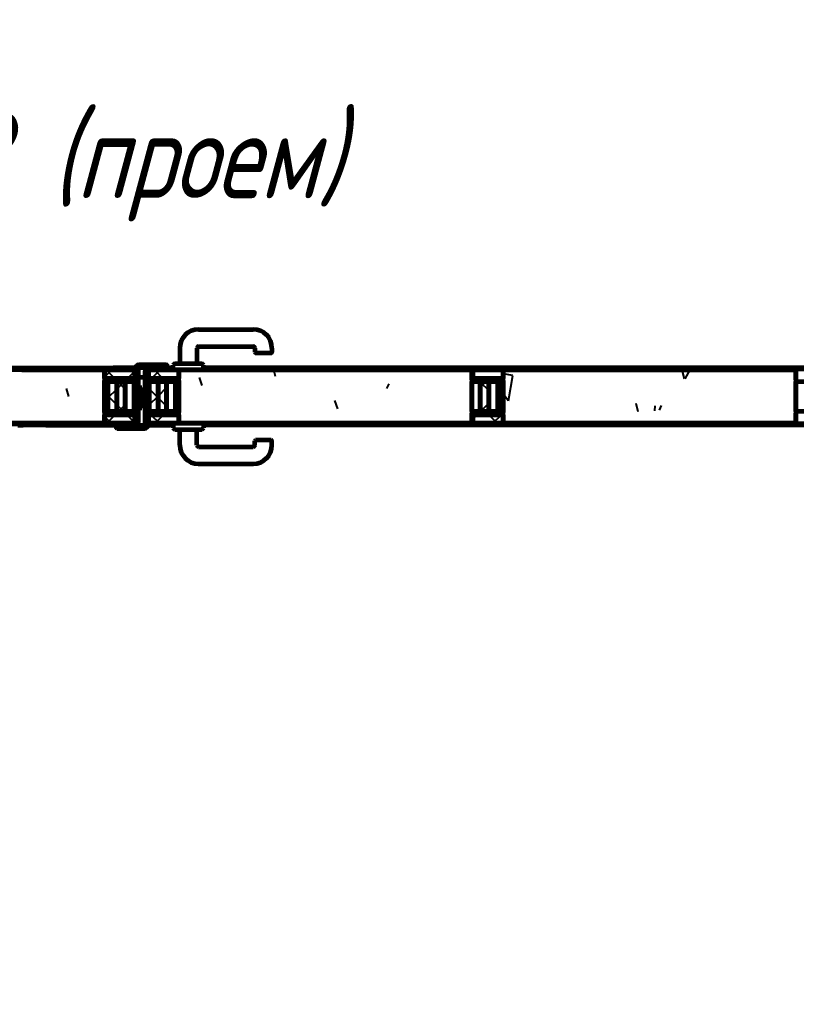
# Model space of a CAD drawing. Header units: millimetres. Extents: x -68 to 2520, y 0 to 297.
# Drawn here: x 1391.3 to 1436.8, y 0 to 58.2 of the extents above; entities that cross this region are included whole.
import ezdxf

# ---------------------------------------------------------------- set-up
doc = ezdxf.new("R2010")
doc.units = ezdxf.units.MM
doc.linetypes.add('K5LT_BASIC', pattern=[0])
doc.linetypes.add('K5LT_THIN', pattern=[0])
doc.layers.add('Системный слой', color=7, linetype='Continuous')
doc.styles.add('KDIMTEXTSTYLE', font='GOST_AU.SHX', dxfattribs={"width": 0.96, "oblique": 15, "height": 5})
doc.dimstyles.new('KDIMSTYLE (0.04)', dxfattribs={"dimtxt": 5, "dimasz": 1, "dimexe": 2, "dimexo": 0, "dimgap": 1, "dimtad": 1, "dimlfac": 25, "dimtxsty": 'KDIMTEXTSTYLE', "dimsah": 1, "dimcen": 0, "dimdle": 1, "dimadec": 0, "dimazin": 0, "dimtfac": 0.667, "dimtmove": 0, "dimatfit": 3, "dimfxl": 1, "dimtvp": 1, "dimtolj": 1, "dimtzin": 0, "dimarcsym": 0})
doc.dimstyles.new('KDIMSTYLE (0.50)', dxfattribs={"dimtxt": 5, "dimasz": 1, "dimexe": 2, "dimexo": 0, "dimgap": 1, "dimtad": 1, "dimlfac": 2, "dimtxsty": 'KDIMTEXTSTYLE', "dimsah": 1, "dimcen": 0, "dimdle": 1, "dimadec": 0, "dimazin": 0, "dimtfac": 0.667, "dimtmove": 0, "dimatfit": 3, "dimfxl": 1, "dimtvp": 1, "dimtolj": 1, "dimtzin": 0, "dimarcsym": 0})
pattern_1 = [(135, (0, 0), (-2.1213203, -2.1213203), [])]
pattern_2 = [(45, (0, 0), (-2.1213203, 2.1213203), [])]
pattern_3 = [(45, (0, 0), (-0.7071068, 0.7071068), []), (135, (0, 0), (-0.7071068, -0.7071068), [])]
pattern_4 = [(40, (7.66, 6.428), (-20.5692, 24.5134), [2, -30]), (130, (9.193, 7.713), (-24.5134, -20.5692), [2, -30]), (85, (7.66, 6.428), (-20.56883, 24.51297), [2.828, -42.426]), (60, (9.193, 7.713), (-27.7128, 16), [2, -30]), (150, (10.192, 9.445), (-16, -27.7128), [2, -30]), (105, (9.193, 7.713), (-27.7123, 15.9997), [2.828, -42.426]), (80, (16.853, 14.141), (-26.0974, 4.6017), [1.5, -25]), (170, (17.114, 15.618), (-4.6017, -26.0974), [1.5, -25]), (125, (16.853, 14.141), (-26.09695, 4.6016), [2.121, -35.355]), (100, (-18.796, -15.771), (-15.75692, -2.77837), [1, -15]), (190, (-18.97, -14.787), (2.77837, -15.75692), [1, -15]), (145, (-18.796, -15.771), (-15.75733, -2.77844), [1.414, -21.213]), (70, (1.233, 14.088), (-15.03508, 5.47232), [1, -15]), (160, (1.575, 15.028), (-5.47232, -15.03508), [1, -15]), (115, (1.233, 14.088), (-15.03547, 5.47246), [1.414, -21.213]), (85, (0, 0), (-9.35186, 7.84492), [0.3, -10]), (65, (0, 0), (-2.418448, 6.64463), [0.3, -10]), (105, (0, 0), (-6.193075, 7.658056), [0.5, -12]), (110, (0, 0), (-7.94593, 1.36463), [0.5, -7])]

# ---------------------------------------------------------------- blocks, each defined once
blk = doc.blocks.new('KDIMARROW_01')
at = {"layer": 'Системный слой'}
blk.add_hatch(color=0, dxfattribs=at).paths.add_polyline_path([(0, 0), (-5, 0.658), (-4.5, 0), (-5, -0.658)])
at = {"layer": 'Системный слой', "color": 0, "linetype": 'K5LT_THIN', "lineweight": 18}
for p, q in [((-4.5, 0), (-5, 0.658)), ((-5, 0.658), (0, 0)), ((0, 0), (-5, -0.658)), ((-5, -0.658), (-4.5, 0)), ((0, 0), (-1, 0))]:
    blk.add_line(p, q, dxfattribs=at)

msp = doc.modelspace()

# ---------------------------------------------------------------- hatches: boundary and pattern name
at = {"layer": 'Системный слой'}
h = msp.add_hatch(dxfattribs=at)
h.set_pattern_fill('Металл', angle=45, style=0, pattern_type=0)
h.set_pattern_definition(pattern_2)
h.paths.add_polyline_path([(1398.17461, 37.67981), (1398.17461, 34.55981), (1398.15118, 34.50324), (1398.09461, 34.47981), (1396.77461, 34.47981), (1396.77461, 34.39981), (1398.09461, 34.39981), (1398.18953, 34.43101), (1398.24744, 34.51244), (1398.25461, 34.55981), (1398.25461, 37.67981), (1398.27804, 37.73638), (1398.33461, 37.75981), (1399.88461, 37.75981), (1399.9522, 37.79039), (1399.97387, 37.86135), (1399.93488, 37.92446), (1399.88461, 37.93981), (1398.27088, 37.93981), (1398.17596, 37.90861), (1398.15774, 37.89295), (1398.04805, 37.78326), (1397.99149, 37.75983), (1396.77447, 37.75983), (1396.77447, 37.67983), (1397.99149, 37.67983), (1398.08641, 37.71103), (1398.10462, 37.72669), (1398.21431, 37.83638), (1398.27088, 37.85981), (1399.88461, 37.85981), (1399.89168, 37.85688), (1399.89461, 37.84981), (1399.89168, 37.84274), (1399.88461, 37.83981), (1398.33461, 37.83981), (1398.23968, 37.80861), (1398.18178, 37.72718)])
h = msp.add_hatch(dxfattribs=at)
h.set_pattern_fill('Песок', angle=40, style=0, pattern_type=0)
h.set_pattern_definition(pattern_4)
h.paths.add_polyline_path([(1379.15461, 34.51981), (1391.43461, 34.51981), (1396.27461, 34.51981), (1396.27461, 35.13981), (1396.27461, 37.01981), (1396.27461, 37.13981), (1396.27461, 37.63981), (1379.15461, 37.63981), (1379.12632, 37.6281), (1379.11461, 37.59981), (1379.11461, 36.95981), (1379.11461, 35.19981), (1379.11461, 35.09981), (1379.11461, 34.55981), (1379.12632, 34.53153)])
h = msp.add_hatch(dxfattribs=at)
h.set_pattern_fill('Металл', angle=135, style=0, pattern_type=0)
h.set_pattern_definition(pattern_1)
h.paths.add_polyline_path([(1391.43461, 37.63981), (1398.03461, 37.63981), (1398.06289, 37.6281), (1398.07461, 37.59981), (1398.07461, 37.13981), (1398.06289, 37.11153), (1398.03461, 37.09981), (1397.27461, 37.09981), (1397.27461, 37.07981), (1398.03461, 37.07981), (1398.07703, 37.09739), (1398.09461, 37.13981), (1398.09461, 37.59981), (1398.07703, 37.64224), (1398.03461, 37.65981), (1391.43461, 37.65981)])
h = msp.add_hatch(dxfattribs=at)
h.set_pattern_fill('Неметалл', angle=45, style=0, pattern_type=0)
h.set_pattern_definition(pattern_3)
h.paths.add_polyline_path([(1396.27461, 37.13981), (1398.03461, 37.13981), (1398.03461, 37.63981), (1396.27461, 37.63981)])
h = msp.add_hatch(dxfattribs=at)
h.set_pattern_fill('Металл', angle=135, style=0, pattern_type=0)
h.set_pattern_definition(pattern_1)
h.paths.add_polyline_path([(1400.13475, 34.3998), (1400.13475, 34.4798), (1398.91773, 34.4798), (1398.82281, 34.4486), (1398.80459, 34.43293), (1398.6949, 34.32324), (1398.63833, 34.29981), (1397.02461, 34.29981), (1397.01754, 34.30274), (1397.01461, 34.30981), (1397.01754, 34.31688), (1397.02461, 34.31981), (1398.57461, 34.31981), (1398.66953, 34.35101), (1398.72744, 34.43244), (1398.73461, 34.47981), (1398.73461, 37.59981), (1398.75804, 37.65638), (1398.81461, 37.67981), (1400.13461, 37.67981), (1400.13461, 37.75981), (1398.81461, 37.75981), (1398.71968, 37.72861), (1398.66178, 37.64718), (1398.65461, 37.59981), (1398.65461, 34.47981), (1398.63118, 34.42324), (1398.57461, 34.39981), (1397.02461, 34.39981), (1396.95701, 34.36923), (1396.93535, 34.29828), (1396.97434, 34.23516), (1397.02461, 34.21981), (1398.63833, 34.21981), (1398.73326, 34.25101), (1398.75147, 34.26668), (1398.86116, 34.37637), (1398.91773, 34.3998)])
h = msp.add_hatch(dxfattribs=at)
h.set_pattern_fill('Металл', angle=135, style=0, pattern_type=0)
h.set_pattern_definition(pattern_1)
h.paths.add_polyline_path([(1399.63461, 37.07981), (1399.63461, 37.09981), (1398.87461, 37.09981), (1398.84632, 37.11153), (1398.83461, 37.13981), (1398.83461, 37.59981), (1398.84632, 37.6281), (1398.87461, 37.63981), (1417.75461, 37.63981), (1417.78289, 37.6281), (1417.79461, 37.59981), (1417.79461, 37.05981), (1417.81218, 37.01739), (1417.85461, 36.99981), (1419.27461, 36.99981), (1419.36953, 36.96861), (1419.42744, 36.88718), (1419.43461, 36.83981), (1419.43461, 36.51981), (1419.45461, 36.51981), (1419.45461, 36.83981), (1419.42332, 36.94123), (1419.34033, 37.00739), (1419.27461, 37.01981), (1417.85461, 37.01981), (1417.82632, 37.03153), (1417.81461, 37.05981), (1417.81461, 37.59981), (1417.79703, 37.64224), (1417.75461, 37.65981), (1398.87461, 37.65981), (1398.83218, 37.64224), (1398.81461, 37.59981), (1398.81461, 37.13981), (1398.83218, 37.09739), (1398.87461, 37.07981)])
h = msp.add_hatch(dxfattribs=at)
h.set_pattern_fill('Неметалл', angle=45, style=0, pattern_type=0)
h.set_pattern_definition(pattern_3)
h.paths.add_polyline_path([(1398.87461, 37.13981), (1400.63461, 37.13981), (1400.63461, 37.63981), (1398.87461, 37.63981)])
h = msp.add_hatch(dxfattribs=at)
h.set_pattern_fill('Песок', angle=40, style=0, pattern_type=0)
h.set_pattern_definition(pattern_4)
h.paths.add_polyline_path([(1417.79461, 34.51981), (1417.79461, 37.63981), (1400.63461, 37.63981), (1400.63461, 34.51981)])
h = msp.add_hatch(dxfattribs=at)
h.set_pattern_fill('Металл', angle=45, style=0, pattern_type=0)
h.set_pattern_definition(pattern_2)
h.paths.add_polyline_path([(1418.63461, 37.07981), (1418.63461, 37.09981), (1417.87461, 37.09981), (1417.84632, 37.11153), (1417.83461, 37.13981), (1417.83461, 37.59981), (1417.84632, 37.6281), (1417.87461, 37.63981), (1436.75461, 37.63981), (1436.78289, 37.6281), (1436.79461, 37.59981), (1436.79461, 37.05981), (1436.81218, 37.01739), (1436.85461, 36.99981), (1438.27461, 36.99981), (1438.36953, 36.96861), (1438.42744, 36.88718), (1438.43461, 36.83981), (1438.43461, 36.51981), (1438.45461, 36.51981), (1438.45461, 36.83981), (1438.42332, 36.94123), (1438.34033, 37.00739), (1438.27461, 37.01981), (1436.85461, 37.01981), (1436.82632, 37.03153), (1436.81461, 37.05981), (1436.81461, 37.59981), (1436.79703, 37.64224), (1436.75461, 37.65981), (1417.87461, 37.65981), (1417.83218, 37.64224), (1417.81461, 37.59981), (1417.81461, 37.13981), (1417.83218, 37.09739), (1417.87461, 37.07981)])
h = msp.add_hatch(dxfattribs=at)
h.set_pattern_fill('Песок', angle=40, style=0, pattern_type=0)
h.set_pattern_definition(pattern_4)
h.paths.add_polyline_path([(1436.79461, 34.51981), (1436.79461, 37.63981), (1419.63461, 37.63981), (1419.63461, 34.51981)])
h = msp.add_hatch(dxfattribs=at)
h.set_pattern_fill('Неметалл', angle=45, style=0, pattern_type=0)
h.set_pattern_definition(pattern_3)
h.paths.add_polyline_path([(1396.49461, 36.95981), (1396.49461, 35.19981), (1396.99461, 35.19981), (1396.99461, 36.95981)])
h = msp.add_hatch(dxfattribs=at)
h.set_pattern_fill('Неметалл', angle=45, style=0, pattern_type=0)
h.set_pattern_definition(pattern_3)
h.paths.add_polyline_path([(1396.99461, 36.95981), (1396.99461, 35.19981), (1397.49461, 35.19981), (1397.49461, 36.95981)])
h = msp.add_hatch(dxfattribs=at)
h.set_pattern_fill('Металл', angle=45, style=0, pattern_type=0)
h.set_pattern_definition(pattern_2)
h.paths.add_polyline_path([(1398.93461, 35.15981), (1400.41461, 35.15981), (1400.41461, 35.19981), (1398.93461, 35.19981), (1398.87804, 35.22324), (1398.85461, 35.27981), (1398.85461, 36.87981), (1398.87804, 36.93638), (1398.93461, 36.95981), (1400.41461, 36.95981), (1400.41461, 36.99981), (1398.93461, 36.99981), (1398.85419, 36.96888), (1398.81523, 36.89203), (1398.81461, 36.87981), (1398.81461, 35.27981), (1398.84554, 35.19939), (1398.92239, 35.16044)])
h = msp.add_hatch(dxfattribs=at)
h.set_pattern_fill('Неметалл', angle=45, style=0, pattern_type=0)
h.set_pattern_definition(pattern_3)
h.paths.add_polyline_path([(1399.41461, 35.19981), (1399.41461, 36.95981), (1398.91461, 36.95981), (1398.91461, 35.19981)])
h = msp.add_hatch(dxfattribs=at)
h.set_pattern_fill('Неметалл', angle=45, style=0, pattern_type=0)
h.set_pattern_definition(pattern_3)
h.paths.add_polyline_path([(1399.91461, 35.19981), (1399.91461, 36.95981), (1399.41461, 36.95981), (1399.41461, 35.19981)])
h = msp.add_hatch(dxfattribs=at)
h.set_pattern_fill('Металл', angle=135, style=0, pattern_type=0)
h.set_pattern_definition(pattern_1)
h.paths.add_polyline_path([(1419.31461, 36.99981), (1417.83461, 36.99981), (1417.83461, 36.95981), (1419.31461, 36.95981), (1419.37118, 36.93638), (1419.39461, 36.87981), (1419.39461, 35.27981), (1419.37118, 35.22324), (1419.31461, 35.19981), (1417.83461, 35.19981), (1417.83461, 35.15981), (1419.31461, 35.15981), (1419.39503, 35.19075), (1419.43398, 35.2676), (1419.43461, 35.27981), (1419.43461, 36.87981), (1419.40367, 36.96023), (1419.32682, 36.99919)])
h = msp.add_hatch(dxfattribs=at)
h.set_pattern_fill('Металл', angle=135, style=0, pattern_type=0)
h.set_pattern_definition(pattern_1)
h.paths.add_polyline_path([(1419.51461, 37.13981), (1417.87461, 37.13981), (1417.87461, 37.09981), (1419.51461, 37.09981), (1419.57118, 37.07638), (1419.59461, 37.01981), (1419.59461, 35.13981), (1419.57118, 35.08324), (1419.51461, 35.05981), (1417.87461, 35.05981), (1417.87461, 35.01981), (1419.51461, 35.01981), (1419.59503, 35.05075), (1419.63398, 35.1276), (1419.63461, 35.13981), (1419.63461, 37.01981), (1419.60367, 37.10023), (1419.52682, 37.13919)])
h = msp.add_hatch(dxfattribs=at)
h.set_pattern_fill('Неметалл', angle=45, style=0, pattern_type=0)
h.set_pattern_definition(pattern_3)
h.paths.add_polyline_path([(1418.79461, 35.19981), (1418.79461, 36.95981), (1418.29461, 36.95981), (1418.29461, 35.19981)])
h = msp.add_hatch(dxfattribs=at)
h.set_pattern_fill('Металл', angle=135, style=0, pattern_type=0)
h.set_pattern_definition(pattern_1)
h.paths.add_polyline_path([(1399.63461, 35.05981), (1399.63461, 35.07981), (1398.87461, 35.07981), (1398.83218, 35.06224), (1398.81461, 35.01981), (1398.81461, 34.55981), (1398.83218, 34.51739), (1398.87461, 34.49981), (1417.75461, 34.49981), (1417.79703, 34.51739), (1417.81461, 34.55981), (1417.81461, 35.09981), (1417.82632, 35.1281), (1417.85461, 35.13981), (1419.27461, 35.13981), (1419.37602, 35.1711), (1419.44218, 35.25409), (1419.45461, 35.31981), (1419.45461, 35.63981), (1419.43461, 35.63981), (1419.43461, 35.31981), (1419.40341, 35.22489), (1419.32198, 35.16699), (1419.27461, 35.15981), (1417.85461, 35.15981), (1417.81218, 35.14224), (1417.79461, 35.09981), (1417.79461, 34.55981), (1417.78289, 34.53153), (1417.75461, 34.51981), (1398.87461, 34.51981), (1398.84632, 34.53153), (1398.83461, 34.55981), (1398.83461, 35.01981), (1398.84632, 35.0481), (1398.87461, 35.05981)])
h = msp.add_hatch(dxfattribs=at)
h.set_pattern_fill('Металл', angle=135, style=0, pattern_type=0)
h.set_pattern_definition(pattern_1)
h.paths.add_polyline_path([(1418.63461, 35.05981), (1418.63461, 35.07981), (1417.87461, 35.07981), (1417.83218, 35.06224), (1417.81461, 35.01981), (1417.81461, 34.55981), (1417.83218, 34.51739), (1417.87461, 34.49981), (1436.75461, 34.49981), (1436.79703, 34.51739), (1436.81461, 34.55981), (1436.81461, 35.09981), (1436.82632, 35.1281), (1436.85461, 35.13981), (1438.27461, 35.13981), (1438.37602, 35.1711), (1438.44218, 35.25409), (1438.45461, 35.31981), (1438.45461, 35.63981), (1438.43461, 35.63981), (1438.43461, 35.31981), (1438.40341, 35.22489), (1438.32198, 35.16699), (1438.27461, 35.15981), (1436.85461, 35.15981), (1436.81218, 35.14224), (1436.79461, 35.09981), (1436.79461, 34.55981), (1436.78289, 34.53153), (1436.75461, 34.51981), (1417.87461, 34.51981), (1417.84632, 34.53153), (1417.83461, 34.55981), (1417.83461, 35.01981), (1417.84632, 35.0481), (1417.87461, 35.05981)])
h = msp.add_hatch(dxfattribs=at)
h.set_pattern_fill('Металл', angle=45, style=0, pattern_type=0)
h.set_pattern_definition(pattern_2)
h.paths.add_polyline_path([(1398.03461, 34.51981), (1391.43461, 34.51981), (1391.43461, 34.49981), (1398.03461, 34.49981), (1398.07703, 34.51739), (1398.09461, 34.55981), (1398.09461, 35.01981), (1398.07703, 35.06224), (1398.03461, 35.07981), (1397.27461, 35.07981), (1397.27461, 35.05981), (1398.03461, 35.05981), (1398.06289, 35.0481), (1398.07461, 35.01981), (1398.07461, 34.55981), (1398.06289, 34.53153)])
h = msp.add_hatch(dxfattribs=at)
h.set_pattern_fill('Неметалл', angle=45, style=0, pattern_type=0)
h.set_pattern_definition(pattern_3)
h.paths.add_polyline_path([(1398.03461, 35.01981), (1396.27461, 35.01981), (1396.27461, 34.51981), (1398.03461, 34.51981)])
h = msp.add_hatch(dxfattribs=at)
h.set_pattern_fill('Неметалл', angle=45, style=0, pattern_type=0)
h.set_pattern_definition(pattern_3)
h.paths.add_polyline_path([(1400.63461, 35.01981), (1398.87461, 35.01981), (1398.87461, 34.51981), (1400.63461, 34.51981)])
h = msp.add_hatch(dxfattribs=at)
h.set_pattern_fill('Неметалл', angle=45, style=0, pattern_type=0)
h.set_pattern_definition(pattern_3)
h.paths.add_polyline_path([(1419.63461, 35.01981), (1417.87461, 35.01981), (1417.87461, 34.51981), (1419.63461, 34.51981)])

# ---------------------------------------------------------------- linework, layer by layer
at = {"layer": 'Системный слой', "color": 5, "linetype": 'K5LT_BASIC', "lineweight": 60, "true_color": 0x0000ff}
for p, q in [((1401.78761, 40.01981), (1404.98761, 40.01981)), ((1401.78761, 39.01981), (1404.98761, 39.01981)), ((1400.68761, 38.91981), (1400.68761, 37.99981)), ((1401.68761, 38.91981), (1401.68761, 37.99981)), ((1405.08761, 38.91981), (1405.08761, 38.67981)), ((1405.12761, 38.63981), (1406.04761, 38.63981)), ((1406.08761, 38.91981), (1406.08761, 38.67981)), ((1398.15774, 37.89295), (1398.04805, 37.78326)), ((1398.21431, 37.83638), (1398.10462, 37.72669)), ((1399.88461, 37.93981), (1398.27088, 37.93981)), ((1399.88461, 37.85981), (1398.27088, 37.85981)), ((1398.33461, 37.83981), (1399.88461, 37.83981)), ((1400.30761, 37.65981), (1400.30761, 37.91981)), ((1401.98761, 37.99981), (1400.38761, 37.99981)), ((1402.06761, 37.65981), (1402.06761, 37.91981)), ((1346.49461, 37.75981), (1396.77447, 37.75983)), ((1379.15461, 37.65981), (1398.03461, 37.65981)), ((1398.03461, 37.63981), (1379.15461, 37.63981)), ((1391.43461, 37.63981), (1396.27461, 37.63981)), ((1392.83475, 37.67983), (1391.61773, 37.67983)), ((1396.27461, 37.63981), (1396.27461, 34.51981)), ((1396.27461, 37.13981), (1396.27461, 37.63981)), ((1396.27461, 37.63981), (1398.03461, 37.63981)), ((1397.99149, 37.75983), (1396.77447, 37.75983)), ((1396.77447, 37.67983), (1396.77447, 37.75983)), ((1397.99149, 37.67983), (1396.77447, 37.67983)), ((1396.77461, 37.67983), (1396.77461, 37.67981)), ((1396.77461, 37.67981), (1398.09461, 37.67981)), ((1398.03461, 37.63981), (1398.03461, 37.13981)), ((1398.07461, 37.13981), (1398.07461, 37.59981)), ((1398.09461, 37.59981), (1398.09461, 37.13981)), ((1398.17461, 34.55981), (1398.17461, 37.67981)), ((1398.25461, 37.67981), (1398.25461, 34.55981)), ((1399.88461, 37.75981), (1398.33461, 37.75981)), ((1398.65461, 34.47981), (1398.65461, 37.59981)), ((1398.73461, 37.59981), (1398.73461, 34.47981)), ((1398.81461, 37.75981), (1400.13461, 37.75981)), ((1400.13461, 37.67981), (1398.81461, 37.67981)), ((1398.81461, 37.13981), (1398.81461, 37.59981)), ((1398.83461, 37.59981), (1398.83461, 37.13981)), ((1398.87461, 37.65981), (1417.75461, 37.65981)), ((1398.87461, 37.13981), (1398.87461, 37.63981)), ((1398.87461, 37.63981), (1400.63461, 37.63981)), ((1417.75461, 37.63981), (1398.87461, 37.63981)), ((1400.13461, 37.75981), (1400.13461, 37.67981)), ((1400.30761, 37.75981), (1400.13461, 37.75981)), ((1400.30761, 37.67981), (1400.13461, 37.67981)), ((1400.63461, 37.63981), (1400.63461, 37.13981)), ((1400.63461, 34.51981), (1400.63461, 37.63981)), ((1400.63461, 37.63981), (1417.79461, 37.63981)), ((1450.41461, 37.75981), (1402.06761, 37.75981)), ((1450.41461, 37.67981), (1402.06761, 37.67981)), ((1417.79461, 37.63981), (1417.79461, 34.51981)), ((1417.79461, 37.05981), (1417.79461, 37.59981)), ((1417.81461, 37.13981), (1417.81461, 37.59981)), ((1417.81461, 37.59981), (1417.81461, 37.05981)), ((1417.83461, 37.59981), (1417.83461, 37.13981)), ((1417.87461, 37.65981), (1436.75461, 37.65981)), ((1436.75461, 37.63981), (1417.87461, 37.63981)), ((1417.87461, 37.13981), (1417.87461, 37.63981)), ((1417.87461, 37.63981), (1419.63461, 37.63981)), ((1419.63461, 34.51981), (1419.63461, 37.63981)), ((1419.63461, 37.63981), (1436.79461, 37.63981)), ((1419.63461, 37.63981), (1419.63461, 37.13981)), ((1436.79461, 37.63981), (1436.79461, 34.51981)), ((1436.79461, 37.05981), (1436.79461, 37.59981)), ((1398.03461, 37.13981), (1396.27461, 37.13981)), ((1396.27461, 35.13981), (1396.27461, 37.01981)), ((1396.31461, 37.01981), (1396.31461, 35.13981)), ((1396.39461, 37.13981), (1398.03461, 37.13981)), ((1398.03461, 37.09981), (1396.39461, 37.09981)), ((1396.49461, 36.95981), (1396.49461, 36.99981)), ((1396.49461, 36.99981), (1397.97461, 36.99981)), ((1397.97461, 36.95981), (1396.49461, 36.95981)), ((1396.49461, 36.95981), (1396.99461, 36.95981)), ((1396.49461, 35.19981), (1396.49461, 36.95981)), ((1396.99461, 36.95981), (1397.49461, 36.95981)), ((1396.99461, 35.19981), (1396.99461, 36.95981)), ((1396.99461, 36.95981), (1396.99461, 35.19981)), ((1397.27461, 37.09981), (1398.03461, 37.09981)), ((1397.27461, 37.07981), (1397.27461, 37.09981)), ((1398.03461, 37.07981), (1397.27461, 37.07981)), ((1397.49461, 36.95981), (1397.99461, 36.95981)), ((1397.49461, 35.19981), (1397.49461, 36.95981)), ((1397.49461, 36.95981), (1397.49461, 35.19981)), ((1397.99461, 36.95981), (1397.99461, 35.19981)), ((1398.03461, 37.13981), (1398.03461, 37.09981)), ((1398.05461, 35.27981), (1398.05461, 36.87981)), ((1398.09461, 36.87981), (1398.09461, 35.27981)), ((1398.65461, 37.19161), (1398.25461, 37.19161)), ((1398.81461, 35.27981), (1398.81461, 36.87981)), ((1398.85461, 36.87981), (1398.85461, 35.27981)), ((1400.63461, 37.13981), (1398.87461, 37.13981)), ((1398.87461, 37.09981), (1398.87461, 37.13981)), ((1398.87461, 37.13981), (1400.51461, 37.13981)), ((1400.51461, 37.09981), (1398.87461, 37.09981)), ((1398.87461, 37.09981), (1399.63461, 37.09981)), ((1399.63461, 37.07981), (1398.87461, 37.07981)), ((1398.91461, 36.95981), (1399.41461, 36.95981)), ((1398.91461, 35.19981), (1398.91461, 36.95981)), ((1398.93461, 36.99981), (1400.41461, 36.99981)), ((1400.41461, 36.95981), (1398.93461, 36.95981)), ((1399.41461, 36.95981), (1399.41461, 35.19981)), ((1399.41461, 36.95981), (1399.91461, 36.95981)), ((1399.41461, 35.19981), (1399.41461, 36.95981)), ((1399.63461, 37.09981), (1399.63461, 37.07981)), ((1399.91461, 36.95981), (1400.41461, 36.95981)), ((1399.91461, 35.19981), (1399.91461, 36.95981)), ((1399.91461, 36.95981), (1399.91461, 35.19981)), ((1400.41461, 36.99981), (1400.41461, 36.95981)), ((1400.41461, 36.95981), (1400.41461, 35.19981)), ((1400.59461, 35.13981), (1400.59461, 37.01981)), ((1400.63461, 37.01981), (1400.63461, 35.13981)), ((1417.79461, 36.95981), (1418.29461, 36.95981)), ((1417.79461, 35.19981), (1417.79461, 36.95981)), ((1417.83461, 36.95981), (1417.83461, 36.99981)), ((1417.83461, 36.99981), (1419.31461, 36.99981)), ((1419.31461, 36.95981), (1417.83461, 36.95981)), ((1417.85461, 37.01981), (1419.27461, 37.01981)), ((1419.27461, 36.99981), (1417.85461, 36.99981)), ((1419.63461, 37.13981), (1417.87461, 37.13981)), ((1417.87461, 37.09981), (1417.87461, 37.13981)), ((1417.87461, 37.13981), (1419.51461, 37.13981)), ((1417.87461, 37.09981), (1418.63461, 37.09981)), ((1419.51461, 37.09981), (1417.87461, 37.09981)), ((1418.63461, 37.07981), (1417.87461, 37.07981)), ((1418.29461, 36.95981), (1418.29461, 35.19981)), ((1418.29461, 36.95981), (1418.79461, 36.95981)), ((1418.29461, 35.19981), (1418.29461, 36.95981)), ((1418.63461, 37.09981), (1418.63461, 37.07981)), ((1418.79461, 36.95981), (1418.79461, 35.19981)), ((1418.79461, 36.95981), (1419.29461, 36.95981)), ((1418.79461, 35.19981), (1418.79461, 36.95981)), ((1419.29461, 36.95981), (1419.29461, 35.19981)), ((1419.39461, 35.27981), (1419.39461, 36.87981)), ((1419.43461, 36.87981), (1419.43461, 35.27981)), ((1419.43461, 36.51981), (1419.43461, 36.83981)), ((1419.45461, 36.51981), (1419.45461, 36.83981)), ((1419.59461, 35.13981), (1419.59461, 37.01981)), ((1419.63461, 37.01981), (1419.63461, 35.13981)), ((1436.79461, 36.95981), (1437.29461, 36.95981)), ((1436.79461, 35.19981), (1436.79461, 36.95981)), ((1398.05461, 36.38574), (1397.99461, 36.38574)), ((1398.17461, 36.38574), (1398.09461, 36.38574)), ((1398.25461, 36.38574), (1398.29461, 36.38574)), ((1398.29461, 36.52574), (1398.29461, 36.60574)), ((1398.29461, 36.60574), (1398.45461, 36.60574)), ((1398.29461, 35.48574), (1398.29461, 36.52574)), ((1398.29461, 35.62574), (1398.29461, 36.38574)), ((1398.45461, 36.60574), (1398.45461, 36.52574)), ((1398.45461, 35.48574), (1398.45461, 36.52574)), ((1419.45461, 36.51981), (1419.43461, 36.51981)), ((1398.05461, 35.62574), (1397.99461, 35.62574)), ((1398.17461, 35.62574), (1398.09461, 35.62574)), ((1398.25461, 35.62574), (1398.29461, 35.62574)), ((1398.29461, 35.40574), (1398.29461, 35.48574)), ((1398.45461, 35.48574), (1398.45461, 35.40574)), ((1419.43461, 35.63981), (1419.45461, 35.63981)), ((1419.43461, 35.31981), (1419.43461, 35.63981)), ((1419.45461, 35.31981), (1419.45461, 35.63981)), ((1396.27461, 34.51981), (1396.27461, 35.01981)), ((1396.27461, 35.01981), (1398.03461, 35.01981)), ((1396.39461, 35.05981), (1398.03461, 35.05981)), ((1398.03461, 35.01981), (1396.39461, 35.01981)), ((1396.49461, 35.15981), (1396.49461, 35.19981)), ((1396.49461, 35.19981), (1397.97461, 35.19981)), ((1396.99461, 35.19981), (1396.49461, 35.19981)), ((1397.97461, 35.15981), (1396.49461, 35.15981)), ((1397.49461, 35.19981), (1396.99461, 35.19981)), ((1397.27461, 35.07981), (1398.03461, 35.07981)), ((1397.27461, 35.05981), (1397.27461, 35.07981)), ((1398.03461, 35.05981), (1397.27461, 35.05981)), ((1397.99461, 35.19981), (1397.49461, 35.19981)), ((1398.03461, 35.05981), (1398.03461, 35.01981)), ((1398.03461, 35.01981), (1398.03461, 34.51981)), ((1398.07461, 34.55981), (1398.07461, 35.01981)), ((1398.09461, 35.01981), (1398.09461, 34.55981)), ((1398.45461, 35.40574), (1398.29461, 35.40574)), ((1398.81461, 34.55981), (1398.81461, 35.01981)), ((1398.83461, 35.01981), (1398.83461, 34.55981)), ((1398.87461, 35.07981), (1399.63461, 35.07981)), ((1398.87461, 35.01981), (1398.87461, 35.05981)), ((1398.87461, 35.05981), (1400.51461, 35.05981)), ((1399.63461, 35.05981), (1398.87461, 35.05981)), ((1400.51461, 35.01981), (1398.87461, 35.01981)), ((1398.87461, 34.51981), (1398.87461, 35.01981)), ((1398.87461, 35.01981), (1400.63461, 35.01981)), ((1399.41461, 35.19981), (1398.91461, 35.19981)), ((1398.93461, 35.19981), (1400.41461, 35.19981)), ((1400.41461, 35.15981), (1398.93461, 35.15981)), ((1399.91461, 35.19981), (1399.41461, 35.19981)), ((1399.63461, 35.07981), (1399.63461, 35.05981)), ((1400.41461, 35.19981), (1399.91461, 35.19981)), ((1400.41461, 35.19981), (1400.41461, 35.15981)), ((1400.63461, 35.01981), (1400.63461, 34.51981)), ((1418.29461, 35.19981), (1417.79461, 35.19981)), ((1417.79461, 34.55981), (1417.79461, 35.09981)), ((1417.81461, 35.09981), (1417.81461, 34.55981)), ((1417.81461, 34.55981), (1417.81461, 35.01981)), ((1417.83461, 35.15981), (1417.83461, 35.19981)), ((1417.83461, 35.19981), (1419.31461, 35.19981)), ((1419.31461, 35.15981), (1417.83461, 35.15981)), ((1417.83461, 35.01981), (1417.83461, 34.55981)), ((1417.85461, 35.15981), (1419.27461, 35.15981)), ((1419.27461, 35.13981), (1417.85461, 35.13981)), ((1417.87461, 35.07981), (1418.63461, 35.07981)), ((1418.63461, 35.05981), (1417.87461, 35.05981)), ((1417.87461, 35.01981), (1417.87461, 35.05981)), ((1417.87461, 35.05981), (1419.51461, 35.05981)), ((1419.51461, 35.01981), (1417.87461, 35.01981)), ((1417.87461, 34.51981), (1417.87461, 35.01981)), ((1417.87461, 35.01981), (1419.63461, 35.01981)), ((1418.79461, 35.19981), (1418.29461, 35.19981)), ((1418.63461, 35.07981), (1418.63461, 35.05981)), ((1419.29461, 35.19981), (1418.79461, 35.19981)), ((1419.63461, 35.01981), (1419.63461, 34.51981)), ((1437.29461, 35.19981), (1436.79461, 35.19981)), ((1436.79461, 34.55981), (1436.79461, 35.09981)), ((1351.75461, 34.47981), (1396.77461, 34.47981)), ((1396.27461, 34.51981), (1379.15461, 34.51981)), ((1398.03461, 34.49981), (1379.15461, 34.49981)), ((1391.19461, 34.39981), (1391.51461, 34.39981)), ((1391.43461, 34.51981), (1398.03461, 34.51981)), ((1392.83461, 34.39981), (1391.51461, 34.39981)), ((1392.83461, 34.39981), (1396.77461, 34.39981)), ((1398.03461, 34.51981), (1396.27461, 34.51981)), ((1396.77461, 34.39981), (1396.77461, 34.47981)), ((1396.77461, 34.47981), (1398.09461, 34.47981)), ((1398.09461, 34.39981), (1396.77461, 34.39981)), ((1397.02461, 34.39981), (1398.57461, 34.39981)), ((1398.57461, 34.31981), (1397.02461, 34.31981)), ((1398.6949, 34.32324), (1398.80459, 34.43293)), ((1398.75147, 34.26668), (1398.86116, 34.37637)), ((1400.13461, 34.47981), (1398.81461, 34.47981)), ((1400.63461, 34.51981), (1398.87461, 34.51981)), ((1398.87461, 34.51981), (1417.75461, 34.51981)), ((1417.75461, 34.49981), (1398.87461, 34.49981)), ((1398.91773, 34.4798), (1400.13475, 34.4798)), ((1398.91773, 34.3998), (1400.13475, 34.3998)), ((1400.13461, 34.4798), (1400.13461, 34.47981)), ((1400.30761, 34.47981), (1400.13461, 34.47981)), ((1400.30761, 34.39981), (1400.13461, 34.39981)), ((1400.13475, 34.4798), (1400.13475, 34.3998)), ((1400.30761, 34.49981), (1400.30761, 34.23981)), ((1417.79461, 34.51981), (1400.63461, 34.51981)), ((1402.06761, 34.49981), (1402.06761, 34.23981)), ((1450.41461, 34.47981), (1402.06761, 34.47981)), ((1450.41461, 34.39981), (1402.06761, 34.39981)), ((1417.87461, 34.51981), (1436.75461, 34.51981)), ((1419.63461, 34.51981), (1417.87461, 34.51981)), ((1436.75461, 34.49981), (1417.87461, 34.49981)), ((1436.79461, 34.51981), (1419.63461, 34.51981)), ((1397.02461, 34.29981), (1398.63833, 34.29981)), ((1397.02461, 34.21981), (1398.63833, 34.21981)), ((1400.38761, 34.15981), (1401.98761, 34.15981)), ((1400.68761, 33.23981), (1400.68761, 34.15981)), ((1401.68761, 33.23981), (1401.68761, 34.15981)), ((1405.08761, 33.23981), (1405.08761, 33.47981)), ((1406.04761, 33.51981), (1405.12761, 33.51981)), ((1406.08761, 33.23981), (1406.08761, 33.47981)), ((1401.78761, 33.13981), (1404.98761, 33.13981)), ((1401.78761, 32.13981), (1404.98761, 32.13981))]:
    msp.add_line(p, q, dxfattribs=at)
for centre, radius, start, end in [((1401.78761, 38.91981), 1.1, 90, 180), ((1404.98761, 38.91981), 1.1, 0, 90), ((1401.78761, 38.91981), 0.1, 90, 180), ((1404.98761, 38.91981), 0.1, 0, 90), ((1405.12761, 38.67981), 0.04, 180, 270), ((1406.04761, 38.67981), 0.04, 270, 0), ((1398.27088, 37.77981), 0.16, 90, 135), ((1398.33461, 37.67981), 0.16, 90, 180), ((1398.27088, 37.77981), 0.08, 90, 135), ((1399.88461, 37.84981), 0.09, 270, 90), ((1399.88461, 37.84981), 0.01, 270, 90), ((1400.38761, 37.91981), 0.08, 90, 180), ((1401.98761, 37.91981), 0.08, 0, 90), ((1397.99149, 37.83983), 0.08, 270, 315), ((1397.99149, 37.83983), 0.16, 270, 315), ((1398.03461, 37.59981), 0.06, 0, 90), ((1398.03461, 37.59981), 0.04, 0, 90), ((1398.09461, 37.59981), 0.08, 0, 90), ((1398.09461, 37.59981), 0.16, 56.1961927, 76.0954948), ((1398.33461, 37.67981), 0.08, 90, 180), ((1398.81461, 37.59981), 0.16, 90, 180), ((1398.81461, 37.59981), 0.08, 90, 180), ((1398.87461, 37.59981), 0.06, 90, 180), ((1398.87461, 37.59981), 0.04, 90, 180), ((1417.75461, 37.59981), 0.06, 0, 90), ((1417.75461, 37.59981), 0.04, 0, 90), ((1417.87461, 37.59981), 0.06, 90, 180), ((1417.87461, 37.59981), 0.04, 90, 180), ((1436.75461, 37.59981), 0.06, 0, 90), ((1436.75461, 37.59981), 0.04, 0, 90), ((1396.39461, 37.01981), 0.12, 90, 180), ((1396.39461, 37.01981), 0.08, 90, 180), ((1397.97461, 36.87981), 0.12, 0, 90), ((1397.97461, 36.87981), 0.08, 0, 90), ((1398.03461, 37.13981), 0.06, 270, 0), ((1398.03461, 37.13981), 0.04, 270, 0), ((1398.87461, 37.13981), 0.06, 180, 270), ((1398.93461, 36.87981), 0.12, 90, 180), ((1398.87461, 37.13981), 0.04, 180, 270), ((1398.93461, 36.87981), 0.08, 90, 180), ((1400.51461, 37.01981), 0.12, 0, 90), ((1400.51461, 37.01981), 0.08, 0, 90), ((1417.85461, 37.05981), 0.06, 180, 270), ((1417.87461, 37.13981), 0.06, 180, 270), ((1417.85461, 37.05981), 0.04, 180, 270), ((1417.87461, 37.13981), 0.04, 180, 270), ((1419.27461, 36.83981), 0.18, 0, 90), ((1419.27461, 36.83981), 0.16, 0, 90), ((1419.31461, 36.87981), 0.12, 0, 90), ((1419.31461, 36.87981), 0.08, 0, 90), ((1419.51461, 37.01981), 0.12, 0, 90), ((1419.51461, 37.01981), 0.08, 0, 90), ((1436.85461, 37.05981), 0.06, 180, 270), ((1396.39461, 35.13981), 0.12, 180, 270), ((1396.39461, 35.13981), 0.08, 180, 270), ((1397.97461, 35.27981), 0.12, 270, 0), ((1397.97461, 35.27981), 0.08, 270, 0), ((1398.03461, 35.01981), 0.06, 0, 90), ((1398.03461, 35.01981), 0.04, 0, 90), ((1398.93461, 35.27981), 0.12, 180, 270), ((1398.87461, 35.01981), 0.06, 90, 180), ((1398.87461, 35.01981), 0.04, 90, 180), ((1398.93461, 35.27981), 0.08, 180, 270), ((1400.51461, 35.13981), 0.12, 270, 0), ((1400.51461, 35.13981), 0.08, 270, 0), ((1417.85461, 35.09981), 0.06, 90, 180), ((1417.85461, 35.09981), 0.04, 90, 180), ((1417.87461, 35.01981), 0.06, 90, 180), ((1417.87461, 35.01981), 0.04, 90, 180), ((1419.27461, 35.31981), 0.18, 270, 0), ((1419.27461, 35.31981), 0.16, 270, 0), ((1419.31461, 35.27981), 0.12, 270, 0), ((1419.31461, 35.27981), 0.08, 270, 0), ((1419.51461, 35.13981), 0.12, 270, 0), ((1419.51461, 35.13981), 0.08, 270, 0), ((1436.85461, 35.09981), 0.06, 90, 180), ((1397.02461, 34.30981), 0.09, 90, 270), ((1397.02461, 34.30981), 0.01, 90, 270), ((1398.03461, 34.55981), 0.04, 270, 0), ((1398.03461, 34.55981), 0.06, 270, 0), ((1398.09461, 34.55981), 0.16, 270, 0), ((1398.09461, 34.55981), 0.08, 270, 0), ((1398.57461, 34.47981), 0.16, 270, 0), ((1398.57461, 34.47981), 0.08, 270, 0), ((1398.63833, 34.37981), 0.08, 270, 315), ((1398.81461, 34.55981), 0.16, 236.1961927, 256.0954948), ((1398.81461, 34.55981), 0.08, 180.0009574, 270), ((1398.91773, 34.3198), 0.16, 90, 135), ((1398.87461, 34.55981), 0.06, 180, 270), ((1398.87461, 34.55981), 0.04, 180, 270), ((1398.91773, 34.3198), 0.08, 90, 135), ((1417.75461, 34.55981), 0.04, 270, 0), ((1417.75461, 34.55981), 0.06, 270, 0), ((1417.87461, 34.55981), 0.06, 180, 270), ((1417.87461, 34.55981), 0.04, 180, 270), ((1436.75461, 34.55981), 0.04, 270, 0), ((1436.75461, 34.55981), 0.06, 270, 0), ((1398.63833, 34.37981), 0.16, 270, 315), ((1400.38761, 34.23981), 0.08, 180, 270), ((1401.98761, 34.23981), 0.08, 270, 0), ((1401.78761, 33.23981), 1.1, 180, 270), ((1401.78761, 33.23981), 0.1, 180, 270), ((1404.98761, 33.23981), 1.1, 270, 0), ((1404.98761, 33.23981), 0.1, 270, 0), ((1405.12761, 33.47981), 0.04, 90, 180), ((1406.04761, 33.47981), 0.04, 0, 90)]:
    msp.add_arc(centre, radius, start, end, dxfattribs=at)

# ---------------------------------------------------------------- dimensions: what is measured, and where the dimension line sits
at = {"layer": 'Системный слой', "color": 7}
msp.add_linear_dim(base=(1342.82661, 49.52765), p1=(1454.08261, 42.08091), p2=(1342.82661, 42.08091), location=(1398.82661, 49.52765), text='\\H5.0;\\W0.965;\\Q15;\\Q15;В (проем)\\H5.0;\\W0.965;\\Q15;', dimstyle='KDIMSTYLE (0.04)', override={"dimexo": 0, "dimblk1": 'KDIMARROW_01', "dimblk2": 'KDIMARROW_01', "dimse1": 0, "dimse2": 0, "dimclrt": 7, "dimtolj": 1}, dxfattribs=at).render()
msp.add_radius_dim(center=(1192.46398, 46.80853), radius=615.61967, location=(1785.47608, 19.95766), text='\\H5.0;\\W0.965;\\Q15;R\\H5.0;\\W0.965;\\Q15;\\Q15; раскрытия', dimstyle='KDIMSTYLE (0.50)', override={"dimblk2": 'KDIMARROW_01', "dimclrt": 7, "dimtofl": 0, "dimtolj": 1}, dxfattribs=at).render()

doc.saveas('drawing.dxf')
